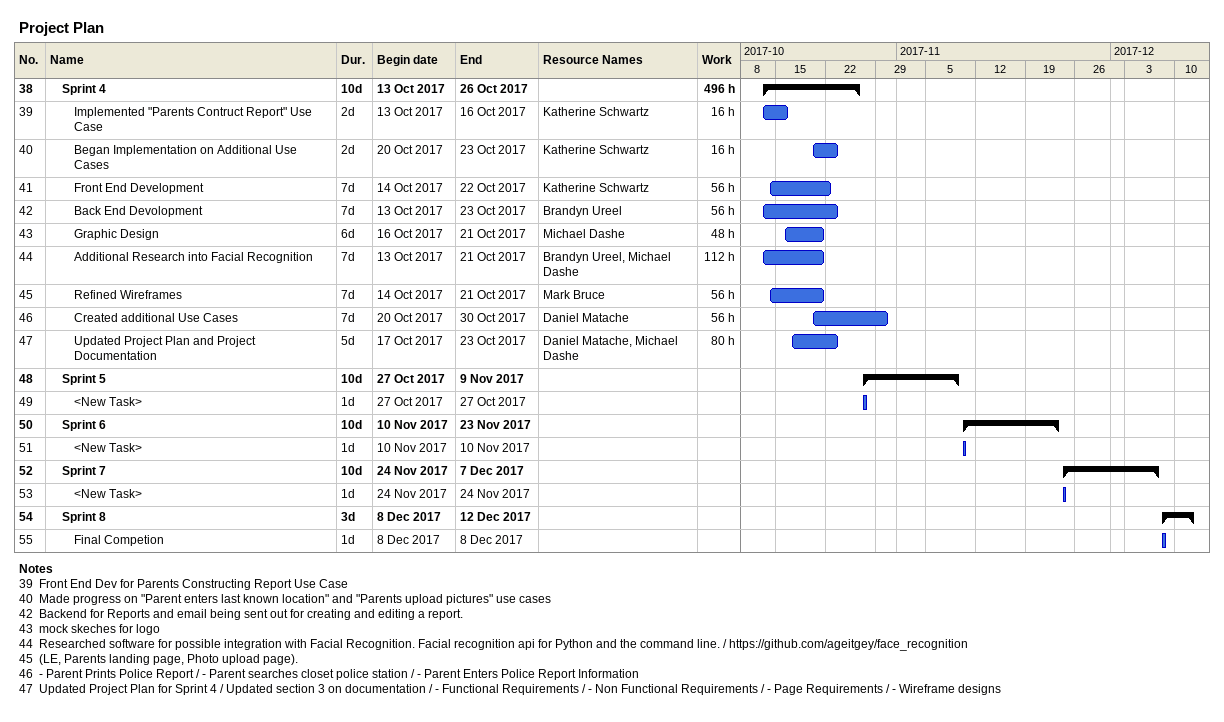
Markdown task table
Project Plan

| ID | Level | Task | Duration | Start | Finish | Resources | Work (h) |
|---|---|---|---|---|---|---|---|
| 38 | 2 | **Sprint 4** | 10d | 2017-10-13 | 2017-10-26 |  | 496 |
| 39 | 3 | Implemented "Parents Contruct Report" Use Case | 2d | 2017-10-13 | 2017-10-16 | Katherine Schwartz | 16 |
| 40 | 3 | Began Implementation on Additional Use Cases | 2d | 2017-10-20 | 2017-10-23 | Katherine Schwartz | 16 |
| 41 | 3 | Front End Development | 7d | 2017-10-14 | 2017-10-22 | Katherine Schwartz | 56 |
| 42 | 3 | Back End Devolopment | 7d | 2017-10-13 | 2017-10-23 | Brandyn Ureel | 56 |
| 43 | 3 | Graphic Design | 6d | 2017-10-16 | 2017-10-21 | Michael Dashe | 48 |
| 44 | 3 | Additional Research into Facial Recognition | 7d | 2017-10-13 | 2017-10-21 | Brandyn Ureel, Michael Dashe | 112 |
| 45 | 3 | Refined Wireframes | 7d | 2017-10-14 | 2017-10-21 | Mark Bruce | 56 |
| 46 | 3 | Created additional Use Cases | 7d | 2017-10-20 | 2017-10-30 | Daniel Matache | 56 |
| 47 | 3 | Updated Project Plan and Project Documentation | 5d | 2017-10-17 | 2017-10-23 | Daniel Matache, Michael Dashe | 80 |
| 48 | 2 | **Sprint 5** | 10d | 2017-10-27 | 2017-11-09 |  |  |
| 49 | 3 | <New Task> | 1d | 2017-10-27 | 2017-10-27 |  |  |
| 50 | 2 | **Sprint 6** | 10d | 2017-11-10 | 2017-11-23 |  |  |
| 51 | 3 | <New Task> | 1d | 2017-11-10 | 2017-11-10 |  |  |
| 52 | 2 | **Sprint 7** | 10d | 2017-11-24 | 2017-12-07 |  |  |
| 53 | 3 | <New Task> | 1d | 2017-11-24 | 2017-11-24 |  |  |
| 54 | 2 | **Sprint 8** | 3d | 2017-12-08 | 2017-12-12 |  |  |
| 55 | 3 | Final Competion | 1d | 2017-12-08 | 2017-12-08 |  |  |

Notes
- 39: Front End Dev for Parents Constructing Report Use Case
- 40: Made progress on "Parent enters last known location" and "Parents upload pictures" use cases
- 42: Backend for Reports and email being sent out for creating and editing a report.
- 43: mock skeches for logo
- 44: Researched software for possible integration with Facial Recognition. Facial recognition api for Python and the command line. / https://github.com/ageitgey/face_recognition
- 45: (LE, Parents landing page, Photo upload page).
- 46: - Parent Prints Police Report / - Parent searches closet police station / - Parent Enters Police Report Information
- 47: Updated Project Plan for Sprint 4 / Updated section 3 on documentation / - Functional Requirements / - Non Functional Requirements / - Page Requirements / - Wireframe designs
